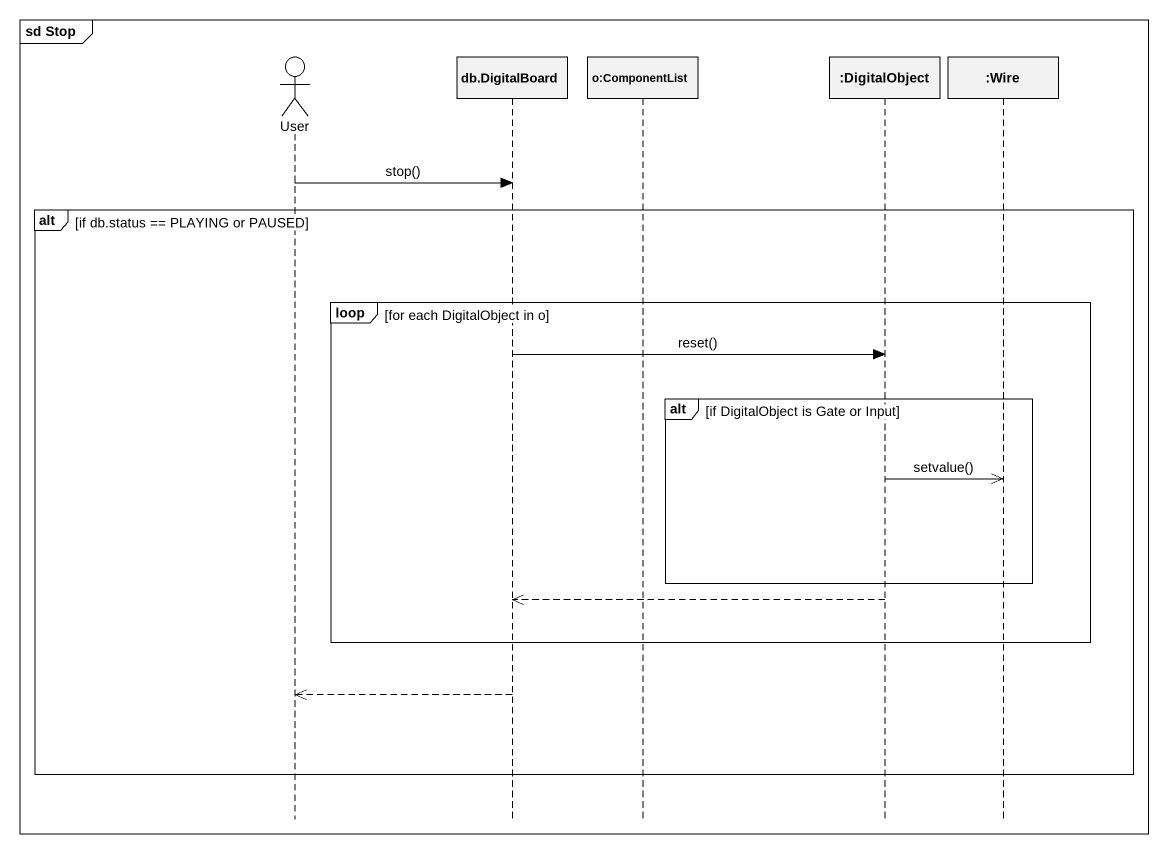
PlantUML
@startuml
mainframe sd Stop
hide footbox
actor User
participant "db.DigitalBoard" as db_DigitalBoard
participant "o:ComponentList" as o_ComponentList
participant ":DigitalObject" as DigitalObject
participant ":Wire" as Wire

User -> db_DigitalBoard : stop()
alt if db.status == PLAYING or PAUSED
  loop for each DigitalObject in o
    db_DigitalBoard -> DigitalObject : reset()
    alt if DigitalObject is Gate or Input
      DigitalObject ->> Wire : setvalue()
    end
    DigitalObject -->> db_DigitalBoard
  end
  db_DigitalBoard -->> User
end
@enduml
